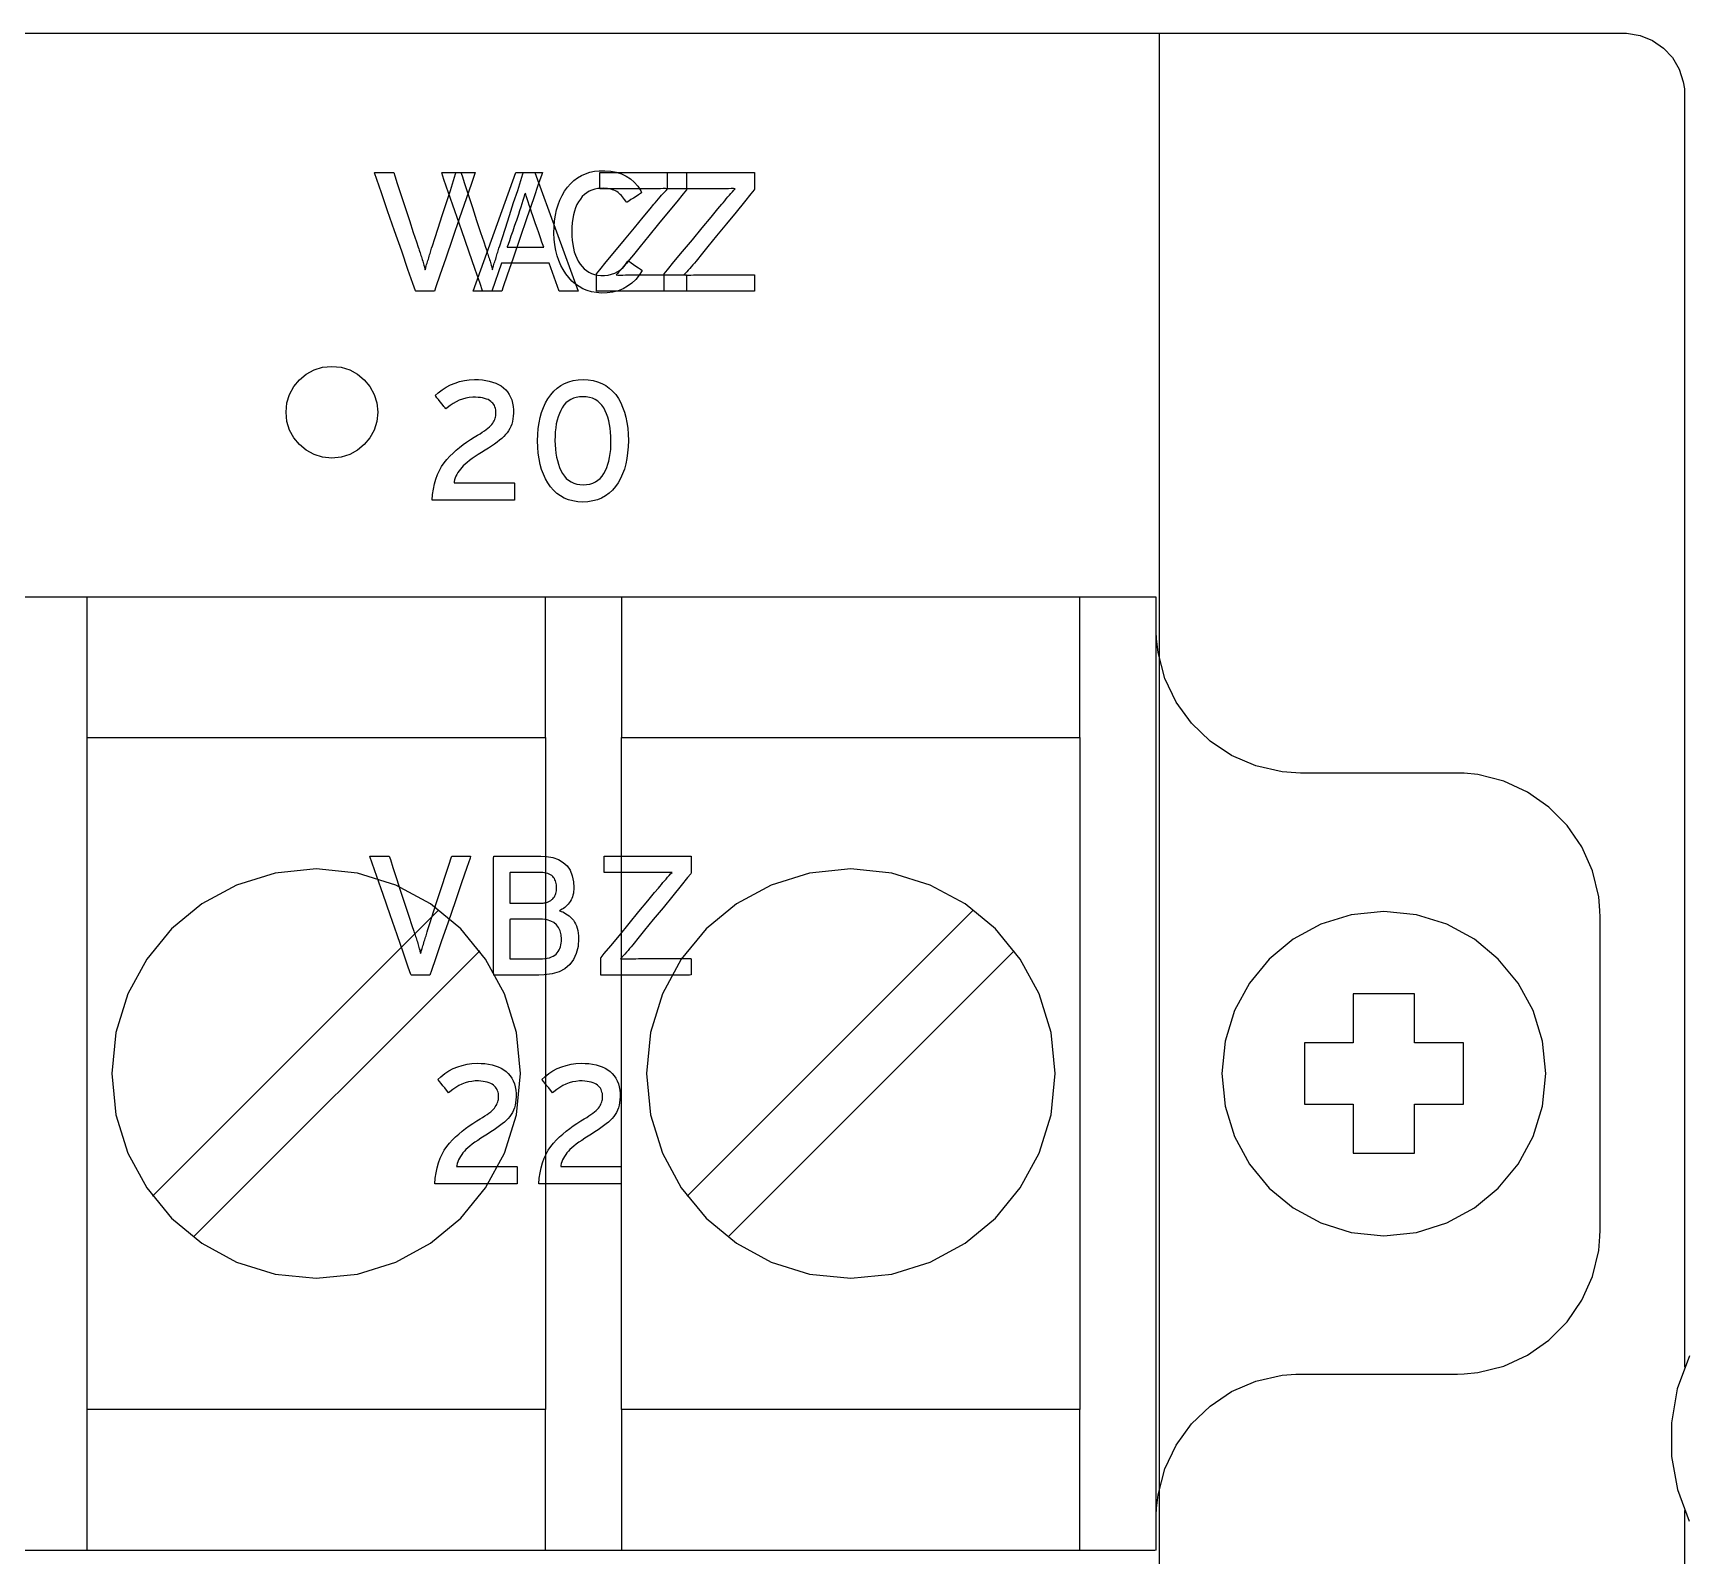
# Model space of a CAD drawing. Extents: x 1 to 47.7, y 0.2 to 35.
# Drawn here: x 37.63 to 38.985, y 9.044 to 10.29 of the extents above; entities that cross this region are included whole.
import ezdxf

# ---------------------------------------------------------------- set-up
doc = ezdxf.new("R2010")
doc.units = 0
doc.header["$MEASUREMENT"] = 0
for name, color, linetype in [('1_1__SCREW_TERMINAL_BLOCK_', 7, 'CONTINUOUS'), ('1_2__CONNECTORIZED_RELAY__', 7, 'CONTINUOUS'), ('7_0_____DWG', 7, 'CONTINUOUS')]:
    doc.layers.add(name, color=color, linetype=linetype)

msp = doc.modelspace()

# ---------------------------------------------------------------- linework, layer by layer
at = {"layer": '1_1__SCREW_TERMINAL_BLOCK_'}
for points in [[(38.1281, 10.0959), (38.1256, 10.0919), (38.1228, 10.0885), (38.1196, 10.0854), (38.1162, 10.0829), (38.1124, 10.0808), (38.1084, 10.0792), (38.104, 10.0781), (38.0993, 10.0775), (38.0946, 10.0773), (38.0906, 10.0777), (38.0867, 10.0784), (38.083, 10.0794), (38.0796, 10.0808), (38.0764, 10.0826), (38.0734, 10.0847), (38.0706, 10.0872), (38.068, 10.09), (38.0655, 10.0931), (38.0634, 10.0965), (38.0615, 10.1), (38.0598, 10.1039), (38.0585, 10.1079), (38.0574, 10.1122), (38.0567, 10.1167), (38.0561, 10.1215), (38.0559, 10.1264), (38.056, 10.1315), (38.0564, 10.1364), (38.0571, 10.141), (38.058, 10.1454), (38.0593, 10.1496), (38.0608, 10.1535), (38.0626, 10.1572), (38.0646, 10.1607), (38.067, 10.1639), (38.0695, 10.1668), (38.0722, 10.1694), (38.0751, 10.1716), (38.0783, 10.1735), (38.0816, 10.175), (38.0852, 10.1762), (38.089, 10.177), (38.093, 10.1775), (38.0975, 10.1775), (38.1024, 10.1771), (38.1069, 10.1762), (38.1111, 10.1749), (38.115, 10.1731), (38.1185, 10.1708), (38.1216, 10.168), (38.1244, 10.1648), (38.1269, 10.1611), (38.1276, 10.1593), (38.1266, 10.1587), (38.1251, 10.1577), (38.1231, 10.1565), (38.121, 10.1551), (38.1189, 10.1538), (38.1171, 10.1526), (38.1158, 10.1518), (38.1153, 10.1514), (38.1146, 10.1525), (38.1137, 10.1538), (38.1129, 10.155), (38.112, 10.1561), (38.1111, 10.1571), (38.1102, 10.158), (38.1092, 10.1589), (38.1083, 10.1597), (38.1073, 10.1604), (38.1062, 10.161), (38.105, 10.1615), (38.1038, 10.1619), (38.1025, 10.1623), (38.1012, 10.1626), (38.0997, 10.1628), (38.0982, 10.163), (38.0967, 10.1631), (38.0946, 10.163), (38.0919, 10.1628), (38.0894, 10.1623), (38.087, 10.1616), (38.0848, 10.1606), (38.0827, 10.1594), (38.0808, 10.158), (38.0791, 10.1563), (38.0775, 10.1543), (38.076, 10.1521), (38.0747, 10.1497), (38.0736, 10.1472), (38.0726, 10.1444), (38.0718, 10.1414), (38.0712, 10.1383), (38.0708, 10.1349), (38.0705, 10.1314), (38.0704, 10.1277), (38.0705, 10.124), (38.0707, 10.1205), (38.0712, 10.1172), (38.0718, 10.1141), (38.0725, 10.1111), (38.0734, 10.1084), (38.0746, 10.1058), (38.0758, 10.1034), (38.0773, 10.1011), (38.0789, 10.0991), (38.0806, 10.0973), (38.0825, 10.0957), (38.0845, 10.0944), (38.0867, 10.0934), (38.0891, 10.0926), (38.0916, 10.0921), (38.0942, 10.0918), (38.0972, 10.0918), (38.1003, 10.0921), (38.1031, 10.0928), (38.1058, 10.0937), (38.1082, 10.095), (38.1105, 10.0966), (38.1125, 10.0985), (38.1144, 10.1007), (38.116, 10.1032), (38.1167, 10.1038), (38.1176, 10.1031), (38.1192, 10.1021), (38.121, 10.1008), (38.123, 10.0994), (38.125, 10.0981), (38.1266, 10.0969), (38.1277, 10.0962)], [(38.0131, 10.0788), (38.0125, 10.0788), (38.011, 10.0788), (38.0088, 10.0788), (38.0063, 10.0788), (38.0036, 10.0788), (38.0011, 10.0788), (37.9992, 10.0788), (37.998, 10.0788), (37.9975, 10.0793), (37.9955, 10.0853), (37.9915, 10.0967), (37.9863, 10.1116), (37.9806, 10.1282), (37.9748, 10.1447), (37.9697, 10.1594), (37.9659, 10.1703), (37.964, 10.1757), (37.9643, 10.176), (37.9656, 10.176), (37.9677, 10.176), (37.9703, 10.176), (37.973, 10.176), (37.9756, 10.176), (37.9778, 10.176), (37.9793, 10.176), (37.9798, 10.176), (37.9807, 10.1733), (37.9828, 10.1669), (37.9858, 10.1579), (37.9892, 10.1475), (37.9926, 10.1368), (37.9958, 10.127), (37.9984, 10.1193), (37.9999, 10.1148), (38.0003, 10.1136), (38.0006, 10.1126), (38.001, 10.1115), (38.0013, 10.1104), (38.0017, 10.1093), (38.0021, 10.1082), (38.0024, 10.1071), (38.0028, 10.1059), (38.0032, 10.1047), (38.0036, 10.1035), (38.0039, 10.1024), (38.0042, 10.1013), (38.0045, 10.1003), (38.0047, 10.0993), (38.005, 10.0984), (38.0052, 10.0976), (38.0054, 10.0969), (38.0055, 10.0964), (38.0057, 10.0971), (38.0059, 10.0979), (38.0062, 10.0988), (38.0064, 10.0997), (38.0067, 10.1006), (38.007, 10.1017), (38.0074, 10.1028), (38.0078, 10.1039), (38.0082, 10.1052), (38.0085, 10.1064), (38.0089, 10.1075), (38.0092, 10.1087), (38.0095, 10.1098), (38.0099, 10.1109), (38.0102, 10.112), (38.0105, 10.1131), (38.0108, 10.1141), (38.0115, 10.1161), (38.0134, 10.1219), (38.0162, 10.1305), (38.0195, 10.1407), (38.0229, 10.1514), (38.0262, 10.1614), (38.0288, 10.1696), (38.0305, 10.1748), (38.0309, 10.176), (38.0318, 10.176), (38.0336, 10.176), (38.0359, 10.176), (38.0386, 10.176), (38.0412, 10.176), (38.0436, 10.176), (38.0454, 10.176), (38.0464, 10.176), (38.046, 10.1745), (38.0433, 10.1669), (38.0391, 10.1544), (38.0337, 10.1388), (38.028, 10.1221), (38.0224, 10.1059), (38.0177, 10.0921), (38.0144, 10.0825)], [(38.146, 10.0788), (38.146, 10.0794), (38.146, 10.0807), (38.146, 10.0827), (38.146, 10.0851), (38.146, 10.0875), (38.146, 10.0897), (38.146, 10.0916), (38.146, 10.0927), (38.1462, 10.0932), (38.1488, 10.0964), (38.1541, 10.1028), (38.1612, 10.1113), (38.1692, 10.121), (38.1772, 10.1307), (38.1845, 10.1395), (38.1901, 10.1463), (38.1932, 10.15), (38.1943, 10.1513), (38.1956, 10.1529), (38.1969, 10.1545), (38.1982, 10.156), (38.1995, 10.1574), (38.2007, 10.1588), (38.202, 10.1602), (38.2032, 10.1615), (38.2043, 10.1627), (38.2028, 10.1628), (38.2008, 10.1628), (38.1987, 10.1627), (38.1965, 10.1627), (38.1942, 10.1627), (38.1919, 10.1626), (38.1895, 10.1626), (38.1871, 10.1626), (38.1849, 10.1626), (38.1832, 10.1626), (38.1794, 10.1626), (38.1742, 10.1626), (38.1682, 10.1626), (38.162, 10.1626), (38.1564, 10.1626), (38.1519, 10.1626), (38.1493, 10.1626), (38.1488, 10.1627), (38.1488, 10.1636), (38.1488, 10.1652), (38.1488, 10.1672), (38.1488, 10.1695), (38.1488, 10.1717), (38.1488, 10.1737), (38.1488, 10.1752), (38.1488, 10.176), (38.1502, 10.176), (38.156, 10.176), (38.1652, 10.176), (38.1765, 10.176), (38.1887, 10.176), (38.2004, 10.176), (38.2104, 10.176), (38.2173, 10.176), (38.2199, 10.176), (38.2199, 10.1755), (38.2199, 10.1741), (38.2199, 10.1722), (38.2199, 10.1698), (38.2199, 10.1674), (38.2199, 10.1652), (38.2199, 10.1633), (38.2199, 10.1622), (38.2197, 10.1617), (38.2171, 10.1585), (38.2119, 10.1521), (38.2049, 10.1436), (38.197, 10.1339), (38.189, 10.1242), (38.1819, 10.1154), (38.1763, 10.1086), (38.1733, 10.1049), (38.1722, 10.1035), (38.1709, 10.1019), (38.1696, 10.1004), (38.1683, 10.0989), (38.167, 10.0974), (38.1658, 10.096), (38.1645, 10.0947), (38.1633, 10.0934), (38.1621, 10.0922), (38.1637, 10.092), (38.1657, 10.0921), (38.1678, 10.0921), (38.17, 10.0922), (38.1722, 10.0922), (38.1746, 10.0922), (38.177, 10.0923), (38.1794, 10.0923), (38.1816, 10.0923), (38.1834, 10.0923), (38.1874, 10.0923), (38.1929, 10.0923), (38.1993, 10.0923), (38.2059, 10.0923), (38.2118, 10.0923), (38.2166, 10.0923), (38.2194, 10.0923), (38.2199, 10.0922), (38.2199, 10.0913), (38.2199, 10.0897), (38.2199, 10.0877), (38.2199, 10.0854), (38.2199, 10.0831), (38.2199, 10.0811), (38.2199, 10.0796), (38.2199, 10.0789), (38.2185, 10.0788), (38.2124, 10.0788), (38.2029, 10.0788), (38.1911, 10.0788), (38.1784, 10.0788), (38.1663, 10.0788), (38.1559, 10.0788), (38.1487, 10.0788)], [(37.9117, 9.9798), (37.9109, 9.9723), (37.9087, 9.9652), (37.9053, 9.9589), (37.9007, 9.9533), (37.8952, 9.9487), (37.8888, 9.9453), (37.8818, 9.9431), (37.8742, 9.9423), (37.8666, 9.9431), (37.8596, 9.9453), (37.8532, 9.9487), (37.8477, 9.9533), (37.8431, 9.9589), (37.8396, 9.9652), (37.8374, 9.9723), (37.8367, 9.9798), (37.8374, 9.9874), (37.8396, 9.9944), (37.8431, 10.0008), (37.8477, 10.0063), (37.8532, 10.0109), (37.8596, 10.0144), (37.8666, 10.0166), (37.8742, 10.0173), (37.8818, 10.0166), (37.8888, 10.0144), (37.8952, 10.0109), (37.9007, 10.0063), (37.9053, 10.0008), (37.9087, 9.9944), (37.9109, 9.9874)], [(38.0285, 9.4386), (38.0251, 9.4723), (38.0154, 9.5037), (38, 9.5321), (37.9796, 9.5569), (37.9548, 9.5774), (37.9264, 9.5928), (37.895, 9.6026), (37.8613, 9.606), (37.8276, 9.6026), (37.7962, 9.5928), (37.7678, 9.5774), (37.743, 9.5569), (37.7226, 9.5321), (37.7072, 9.5037), (37.6974, 9.4723), (37.694, 9.4386), (37.6974, 9.4049), (37.7072, 9.3734), (37.7226, 9.345), (37.743, 9.3202), (37.7678, 9.2998), (37.7962, 9.2843), (37.8276, 9.2745), (37.8613, 9.2711), (37.895, 9.2745), (37.9264, 9.2843), (37.9548, 9.2998), (37.9796, 9.3202), (38, 9.345), (38.0154, 9.3734), (38.0251, 9.4049)], [(38.4661, 9.4386), (38.4627, 9.4723), (38.4529, 9.5037), (38.4375, 9.5321), (38.4171, 9.5569), (38.3923, 9.5774), (38.3639, 9.5928), (38.3325, 9.6026), (38.2988, 9.606), (38.2651, 9.6026), (38.2336, 9.5928), (38.2052, 9.5774), (38.1805, 9.5569), (38.1601, 9.5321), (38.1447, 9.5037), (38.1349, 9.4723), (38.1315, 9.4386), (38.1349, 9.4049), (38.1447, 9.3734), (38.1601, 9.345), (38.1805, 9.3202), (38.2052, 9.2998), (38.2336, 9.2843), (38.2651, 9.2745), (38.2988, 9.2711), (38.3325, 9.2745), (38.3639, 9.2843), (38.3923, 9.2998), (38.4171, 9.3202), (38.4375, 9.345), (38.4529, 9.3734), (38.4627, 9.4049)], [(38.8676, 9.4386), (38.8649, 9.4652), (38.8572, 9.4901), (38.8449, 9.5126), (38.8287, 9.5323), (38.8091, 9.5485), (38.7866, 9.5608), (38.7617, 9.5685), (38.7349, 9.5712), (38.7083, 9.5685), (38.6834, 9.5608), (38.6609, 9.5485), (38.6413, 9.5323), (38.6251, 9.5126), (38.6129, 9.4901), (38.6052, 9.4652), (38.6025, 9.4386), (38.6052, 9.4119), (38.6129, 9.387), (38.6251, 9.3645), (38.6413, 9.3449), (38.6609, 9.3286), (38.6834, 9.3164), (38.7083, 9.3086), (38.7349, 9.3059), (38.7617, 9.3086), (38.7866, 9.3164), (38.8091, 9.3286), (38.8287, 9.3449), (38.8449, 9.3645), (38.8572, 9.387), (38.8649, 9.4119)]]:
    msp.add_lwpolyline(points, close=True, dxfattribs=at)
for points in [[(37.5174, 9.0486), (37.7424, 9.0486), (37.8496, 9.0486), (37.9523, 9.0486), (38.0495, 9.0486), (38.1406, 9.0486), (38.2246, 9.0486), (38.3007, 9.0486), (38.3682, 9.0486), (38.4263, 9.0486), (38.4741, 9.0486), (38.5108, 9.0486), (38.5356, 9.0486), (38.5476, 9.0486), (38.5487, 9.0488), (38.5487, 9.0536), (38.5487, 9.0704), (38.5487, 9.0744), (38.5488, 9.0771), (38.549, 9.0828), (38.5503, 9.0939), (38.5559, 9.1151), (38.5651, 9.1345), (38.5775, 9.1518), (38.5928, 9.1665), (38.6105, 9.1784), (38.6303, 9.1868), (38.6517, 9.1916), (38.6629, 9.1925), (38.6668, 9.1926), (38.6673, 9.1926), (38.6751, 9.1926), (38.6901, 9.1926), (38.7098, 9.1926), (38.7538, 9.1926), (38.773, 9.1926), (38.7872, 9.1926), (38.7938, 9.1926), (38.7952, 9.1926), (38.8009, 9.1928), (38.812, 9.1939), (38.8332, 9.1992), (38.8527, 9.2082), (38.8702, 9.2204), (38.8851, 9.2354), (38.8971, 9.253), (38.9058, 9.2726), (38.9109, 9.2939), (38.9119, 9.3051), (38.912, 9.3104), (38.912, 9.3111), (38.912, 9.3162), (38.912, 9.3257), (38.912, 9.3551), (38.912, 9.3943), (38.912, 9.4386), (38.912, 9.4828), (38.912, 9.5221), (38.912, 9.5514), (38.912, 9.5609), (38.912, 9.566), (38.912, 9.5667), (38.9119, 9.572), (38.9109, 9.5832), (38.9058, 9.6045), (38.8971, 9.6241), (38.8851, 9.6417), (38.8702, 9.6567), (38.8527, 9.6689), (38.8332, 9.6779), (38.812, 9.6832), (38.8009, 9.6844), (38.7952, 9.6845), (38.7938, 9.6845), (38.7872, 9.6845), (38.773, 9.6845), (38.7538, 9.6845), (38.7098, 9.6845), (38.6901, 9.6845), (38.6751, 9.6845), (38.6673, 9.6845), (38.6668, 9.6845), (38.6629, 9.6846), (38.6517, 9.6855), (38.6303, 9.6903), (38.6105, 9.6988), (38.5928, 9.7106), (38.5775, 9.7253), (38.5651, 9.7426), (38.5559, 9.762), (38.5503, 9.7832), (38.549, 9.7943), (38.5488, 9.8), (38.5487, 9.8027), (38.5487, 9.8067), (38.5487, 9.8236), (38.5487, 9.8284), (38.5476, 9.8285), (38.5356, 9.8285), (38.5108, 9.8285), (38.4741, 9.8285), (38.4263, 9.8285), (38.3682, 9.8285), (38.3007, 9.8285), (38.2246, 9.8285), (38.1406, 9.8285), (38.0495, 9.8285), (37.9523, 9.8285), (37.8496, 9.8285), (37.7424, 9.8285), (37.5174, 9.8285)], [(37.6739, 9.7135), (37.6739, 9.8285)], [(38.0489, 9.7135), (38.0489, 9.8285)], [(38.1112, 9.8285), (38.1112, 9.7135)], [(38.4862, 9.7135), (38.4862, 9.8285)], [(38.5487, 9.0486), (38.5487, 9.8285)], [(38.0489, 9.1636), (37.6739, 9.1636), (37.6739, 9.7135), (38.0489, 9.7135), (38.0489, 9.1636)], [(38.4862, 9.1636), (38.1112, 9.1636), (38.1112, 9.7135), (38.4862, 9.7135), (38.4862, 9.1636)], [(37.9617, 9.5726), (37.7274, 9.3383)], [(38.3992, 9.5726), (38.165, 9.3383)], [(37.7609, 9.3049), (37.9951, 9.5391)], [(38.1984, 9.3049), (38.4326, 9.5391)], [(38.7601, 9.4637), (38.7601, 9.5037), (38.71, 9.5037), (38.71, 9.4637), (38.67, 9.4637), (38.67, 9.4134), (38.71, 9.4134), (38.71, 9.3735), (38.7601, 9.3735), (38.7601, 9.4134), (38.8001, 9.4134), (38.8001, 9.4637), (38.7601, 9.4637)], [(37.6739, 9.0486), (37.6739, 9.1636)], [(38.0489, 9.0486), (38.0489, 9.1636)], [(38.1112, 9.1636), (38.1112, 9.0486)], [(38.4862, 9.0486), (38.4862, 9.1636)]]:
    msp.add_lwpolyline(points, dxfattribs=at)
at = {"layer": '1_2__CONNECTORIZED_RELAY__'}
for points in [[(37.958, 10.0788), (37.9575, 10.0788), (37.956, 10.0788), (37.9538, 10.0788), (37.9512, 10.0788), (37.9485, 10.0788), (37.9461, 10.0788), (37.9441, 10.0788), (37.9429, 10.0788), (37.9425, 10.0793), (37.9404, 10.0853), (37.9364, 10.0967), (37.9313, 10.1116), (37.9255, 10.1282), (37.9198, 10.1447), (37.9147, 10.1594), (37.9109, 10.1703), (37.909, 10.1757), (37.9092, 10.176), (37.9105, 10.176), (37.9126, 10.176), (37.9152, 10.176), (37.9179, 10.176), (37.9206, 10.176), (37.9228, 10.176), (37.9243, 10.176), (37.9248, 10.176), (37.9256, 10.1733), (37.9277, 10.1669), (37.9307, 10.1579), (37.9341, 10.1475), (37.9376, 10.1368), (37.9408, 10.127), (37.9433, 10.1193), (37.9448, 10.1148), (37.9452, 10.1136), (37.9455, 10.1125), (37.9459, 10.1115), (37.9463, 10.1104), (37.9466, 10.1093), (37.947, 10.1082), (37.9474, 10.107), (37.9478, 10.1059), (37.9481, 10.1047), (37.9485, 10.1035), (37.9488, 10.1024), (37.9491, 10.1013), (37.9494, 10.1003), (37.9496, 10.0993), (37.9499, 10.0984), (37.9501, 10.0976), (37.9503, 10.0968), (37.9505, 10.0964), (37.9507, 10.0971), (37.9509, 10.0979), (37.9511, 10.0987), (37.9514, 10.0996), (37.9517, 10.1006), (37.952, 10.1017), (37.9523, 10.1028), (37.9527, 10.1039), (37.9531, 10.1051), (37.9534, 10.1063), (37.9538, 10.1075), (37.9541, 10.1087), (37.9545, 10.1098), (37.9548, 10.1109), (37.9551, 10.112), (37.9555, 10.1131), (37.9558, 10.1141), (37.9564, 10.1161), (37.9583, 10.1219), (37.9611, 10.1305), (37.9644, 10.1407), (37.9679, 10.1514), (37.9711, 10.1614), (37.9737, 10.1696), (37.9754, 10.1748), (37.9759, 10.176), (37.9767, 10.176), (37.9785, 10.176), (37.9808, 10.176), (37.9835, 10.176), (37.9862, 10.176), (37.9885, 10.176), (37.9904, 10.176), (37.9913, 10.176), (37.9909, 10.1745), (37.9883, 10.1669), (37.984, 10.1544), (37.9786, 10.1388), (37.9729, 10.1221), (37.9673, 10.1059), (37.9626, 10.0921), (37.9593, 10.0824)], [(38.0906, 10.0788), (38.0906, 10.0793), (38.0906, 10.0807), (38.0906, 10.0827), (38.0906, 10.085), (38.0906, 10.0875), (38.0906, 10.0897), (38.0906, 10.0916), (38.0906, 10.0927), (38.0907, 10.0932), (38.0934, 10.0964), (38.0986, 10.1028), (38.1057, 10.1113), (38.1137, 10.121), (38.1218, 10.1307), (38.129, 10.1395), (38.1346, 10.1463), (38.1377, 10.15), (38.1388, 10.1513), (38.1402, 10.1529), (38.1415, 10.1545), (38.1428, 10.156), (38.144, 10.1574), (38.1453, 10.1588), (38.1465, 10.1601), (38.1477, 10.1614), (38.1489, 10.1627), (38.1473, 10.1628), (38.1453, 10.1628), (38.1432, 10.1627), (38.141, 10.1627), (38.1387, 10.1626), (38.1364, 10.1626), (38.134, 10.1626), (38.1316, 10.1626), (38.1294, 10.1626), (38.1277, 10.1626), (38.1239, 10.1626), (38.1187, 10.1626), (38.1127, 10.1626), (38.1066, 10.1626), (38.1009, 10.1626), (38.0964, 10.1626), (38.0938, 10.1626), (38.0933, 10.1627), (38.0933, 10.1636), (38.0933, 10.1651), (38.0933, 10.1672), (38.0933, 10.1695), (38.0933, 10.1717), (38.0933, 10.1737), (38.0933, 10.1752), (38.0933, 10.176), (38.0947, 10.176), (38.1005, 10.176), (38.1097, 10.176), (38.1211, 10.176), (38.1332, 10.176), (38.1449, 10.176), (38.1549, 10.176), (38.1618, 10.176), (38.1644, 10.176), (38.1644, 10.1755), (38.1644, 10.1741), (38.1644, 10.1721), (38.1644, 10.1698), (38.1644, 10.1674), (38.1644, 10.1651), (38.1644, 10.1633), (38.1644, 10.1622), (38.1643, 10.1617), (38.1617, 10.1585), (38.1564, 10.1521), (38.1494, 10.1436), (38.1415, 10.1339), (38.1336, 10.1241), (38.1264, 10.1154), (38.1209, 10.1086), (38.1178, 10.1049), (38.1167, 10.1035), (38.1154, 10.1019), (38.1141, 10.1004), (38.1128, 10.0989), (38.1116, 10.0974), (38.1103, 10.096), (38.1091, 10.0947), (38.1079, 10.0934), (38.1067, 10.0922), (38.1082, 10.092), (38.1102, 10.0921), (38.1123, 10.0921), (38.1145, 10.0922), (38.1168, 10.0922), (38.1191, 10.0922), (38.1215, 10.0922), (38.1239, 10.0922), (38.1261, 10.0923), (38.1279, 10.0923), (38.1319, 10.0923), (38.1375, 10.0923), (38.1438, 10.0923), (38.1504, 10.0923), (38.1564, 10.0923), (38.1611, 10.0923), (38.1639, 10.0923), (38.1644, 10.0922), (38.1644, 10.0913), (38.1644, 10.0897), (38.1644, 10.0877), (38.1644, 10.0854), (38.1644, 10.0831), (38.1644, 10.0811), (38.1644, 10.0796), (38.1644, 10.0789), (38.163, 10.0788), (38.157, 10.0788), (38.1474, 10.0788), (38.1356, 10.0788), (38.123, 10.0788), (38.1108, 10.0788), (38.1004, 10.0788), (38.0933, 10.0788)], [(38.0397, 10.1373), (38.0386, 10.1405), (38.0376, 10.1435), (38.0366, 10.1465), (38.0357, 10.1493), (38.0348, 10.152), (38.034, 10.1545), (38.0332, 10.1569), (38.0325, 10.1592), (38.0319, 10.1579), (38.0312, 10.1555), (38.0304, 10.153), (38.0296, 10.1504), (38.0287, 10.1476), (38.0278, 10.1447), (38.0268, 10.1417), (38.0257, 10.1385), (38.0251, 10.1368), (38.0245, 10.1349), (38.0234, 10.1319), (38.0221, 10.1281), (38.0207, 10.124), (38.0194, 10.1202), (38.0183, 10.1171), (38.0176, 10.1152), (38.0177, 10.1149), (38.0198, 10.1149), (38.0237, 10.1149), (38.0287, 10.1149), (38.0342, 10.1149), (38.0394, 10.1149), (38.0438, 10.1149), (38.0467, 10.1149), (38.0475, 10.1149), (38.047, 10.1162), (38.0461, 10.1189), (38.0449, 10.1225), (38.0435, 10.1265), (38.0421, 10.1305), (38.0409, 10.1339), (38.04, 10.1364)], [(37.9562, 9.9079), (37.9566, 9.9125), (37.9572, 9.9169), (37.9581, 9.9211), (37.9592, 9.9251), (37.9606, 9.9288), (37.9621, 9.9322), (37.9639, 9.9355), (37.966, 9.9385), (37.9683, 9.9412), (37.9707, 9.9438), (37.9733, 9.9463), (37.9759, 9.9487), (37.9786, 9.951), (37.9815, 9.9533), (37.9844, 9.9554), (37.9875, 9.9574), (37.9906, 9.9594), (37.9933, 9.961), (37.9954, 9.9622), (37.9972, 9.9634), (37.999, 9.9646), (38.0005, 9.9658), (38.0019, 9.9669), (38.0031, 9.9679), (38.0042, 9.9689), (38.0051, 9.9699), (38.0058, 9.9709), (38.0064, 9.9719), (38.0069, 9.9728), (38.0074, 9.9739), (38.0077, 9.9749), (38.008, 9.9759), (38.0082, 9.977), (38.0084, 9.9781), (38.0084, 9.9792), (38.0084, 9.9805), (38.0082, 9.9818), (38.008, 9.983), (38.0076, 9.9841), (38.0071, 9.9852), (38.0066, 9.9861), (38.0059, 9.9871), (38.0051, 9.9879), (38.0042, 9.9887), (38.0032, 9.9894), (38.002, 9.9901), (38.0006, 9.9906), (37.9991, 9.9911), (37.9975, 9.9915), (37.9957, 9.9918), (37.9938, 9.992), (37.9918, 9.9921), (37.9894, 9.9921), (37.9865, 9.9918), (37.9838, 9.9913), (37.9811, 9.9906), (37.9784, 9.9896), (37.9759, 9.9884), (37.9734, 9.9869), (37.971, 9.9852), (37.9686, 9.9833), (37.9675, 9.9825), (37.9669, 9.9833), (37.9658, 9.9846), (37.9644, 9.9863), (37.9629, 9.9882), (37.9614, 9.9901), (37.9601, 9.9917), (37.9591, 9.9929), (37.9586, 9.9934), (37.9611, 9.9956), (37.9644, 9.9981), (37.9678, 10.0003), (37.9713, 10.0022), (37.975, 10.0037), (37.9787, 10.0049), (37.9826, 10.0058), (37.9866, 10.0064), (37.9908, 10.0066), (37.9941, 10.0065), (37.9973, 10.0063), (38.0002, 10.0058), (38.003, 10.0053), (38.0057, 10.0045), (38.0082, 10.0036), (38.0105, 10.0025), (38.0126, 10.0013), (38.0146, 9.9999), (38.0164, 9.9982), (38.0179, 9.9964), (38.0193, 9.9944), (38.0204, 9.9922), (38.0213, 9.9899), (38.022, 9.9873), (38.0225, 9.9846), (38.0227, 9.9817), (38.0228, 9.979), (38.0226, 9.9766), (38.0223, 9.9743), (38.0219, 9.9722), (38.0214, 9.9701), (38.0206, 9.9682), (38.0198, 9.9664), (38.0188, 9.9647), (38.0177, 9.963), (38.0163, 9.9615), (38.0148, 9.96), (38.0131, 9.9584), (38.0113, 9.9569), (38.0093, 9.9553), (38.0071, 9.9536), (38.0047, 9.952), (38.0022, 9.9503), (37.9995, 9.9487), (37.9966, 9.9469), (37.9938, 9.9452), (37.9913, 9.9435), (37.989, 9.9419), (37.9869, 9.9403), (37.9849, 9.9388), (37.9832, 9.9373), (37.9817, 9.9359), (37.9804, 9.9346), (37.9793, 9.9332), (37.9782, 9.9318), (37.9773, 9.9304), (37.9764, 9.9289), (37.9757, 9.9275), (37.975, 9.926), (37.9745, 9.9245), (37.9741, 9.923), (37.9741, 9.9219), (37.977, 9.9219), (37.9826, 9.9219), (37.99, 9.9219), (37.9983, 9.9219), (38.0067, 9.9219), (38.0143, 9.9219), (38.0201, 9.9219), (38.0234, 9.9219), (38.0237, 9.9218), (38.0237, 9.9208), (38.0237, 9.9191), (38.0237, 9.9169), (38.0237, 9.9145), (38.0237, 9.9122), (38.0237, 9.9101), (38.0237, 9.9086), (38.0237, 9.9079), (38.0222, 9.9079), (38.0165, 9.9079), (38.0077, 9.9079), (37.997, 9.9079), (37.9855, 9.9079), (37.9745, 9.9079), (37.9651, 9.9079), (37.9586, 9.9079)], [(38.1168, 9.9566), (38.1166, 9.9515), (38.1162, 9.9466), (38.1156, 9.9419), (38.1147, 9.9375), (38.1135, 9.9333), (38.1121, 9.9293), (38.1104, 9.9256), (38.1084, 9.9221), (38.1062, 9.9189), (38.1038, 9.916), (38.101, 9.9135), (38.0981, 9.9114), (38.0948, 9.9096), (38.0914, 9.9082), (38.0877, 9.9072), (38.0837, 9.9066), (38.0795, 9.9063), (38.0754, 9.9066), (38.0714, 9.9072), (38.0678, 9.9082), (38.0643, 9.9096), (38.0612, 9.9113), (38.0582, 9.9134), (38.0555, 9.9159), (38.0531, 9.9188), (38.0508, 9.9219), (38.0489, 9.9254), (38.0472, 9.929), (38.0458, 9.933), (38.0446, 9.9371), (38.0437, 9.9416), (38.043, 9.9462), (38.0427, 9.9512), (38.0425, 9.9563), (38.0427, 9.9615), (38.043, 9.9664), (38.0437, 9.9711), (38.0446, 9.9755), (38.0458, 9.9797), (38.0473, 9.9837), (38.049, 9.9874), (38.051, 9.9909), (38.0532, 9.9941), (38.0557, 9.997), (38.0584, 9.9995), (38.0614, 10.0017), (38.0646, 10.0034), (38.068, 10.0048), (38.0717, 10.0058), (38.0756, 10.0064), (38.0798, 10.0066), (38.084, 10.0063), (38.0879, 10.0057), (38.0916, 10.0047), (38.0951, 10.0034), (38.0983, 10.0016), (38.1012, 9.9996), (38.1039, 9.9971), (38.1064, 9.9942), (38.1086, 9.9911), (38.1105, 9.9876), (38.1121, 9.9839), (38.1136, 9.98), (38.1147, 9.9758), (38.1156, 9.9714), (38.1163, 9.9667), (38.1166, 9.9618)], [(38.1025, 9.9563), (38.1025, 9.96), (38.1022, 9.9634), (38.1019, 9.9667), (38.1014, 9.9699), (38.1007, 9.9729), (38.0999, 9.9758), (38.099, 9.9785), (38.0979, 9.981), (38.0966, 9.9834), (38.0952, 9.9855), (38.0935, 9.9873), (38.0917, 9.9889), (38.0896, 9.9902), (38.0874, 9.9912), (38.0849, 9.9919), (38.0823, 9.9923), (38.0795, 9.9925), (38.0767, 9.9923), (38.0742, 9.9919), (38.0718, 9.9912), (38.0696, 9.9902), (38.0676, 9.9889), (38.0657, 9.9874), (38.0641, 9.9856), (38.0627, 9.9835), (38.0614, 9.9812), (38.0603, 9.9787), (38.0593, 9.976), (38.0585, 9.9732), (38.0578, 9.9702), (38.0573, 9.9671), (38.057, 9.9637), (38.0568, 9.9603), (38.0567, 9.9566), (38.0568, 9.953), (38.0571, 9.9496), (38.0574, 9.9463), (38.058, 9.9431), (38.0587, 9.9402), (38.0595, 9.9374), (38.0605, 9.9347), (38.0616, 9.9322), (38.0629, 9.9298), (38.0644, 9.9276), (38.066, 9.9257), (38.0679, 9.9241), (38.0699, 9.9228), (38.0721, 9.9218), (38.0745, 9.921), (38.077, 9.9206), (38.0798, 9.9204), (38.0826, 9.9206), (38.0852, 9.921), (38.0876, 9.9218), (38.0898, 9.9228), (38.0919, 9.9241), (38.0937, 9.9257), (38.0953, 9.9275), (38.0968, 9.9297), (38.098, 9.932), (38.0991, 9.9345), (38.1, 9.9372), (38.1008, 9.9399), (38.1014, 9.9429), (38.1019, 9.946), (38.1023, 9.9493), (38.1025, 9.9527)], [(37.9544, 9.5192), (37.9538, 9.5192), (37.9523, 9.5192), (37.9501, 9.5192), (37.9475, 9.5192), (37.9449, 9.5192), (37.9424, 9.5192), (37.9404, 9.5192), (37.9392, 9.5192), (37.9388, 9.5197), (37.9367, 9.5257), (37.9328, 9.5371), (37.9276, 9.552), (37.9218, 9.5686), (37.9161, 9.5851), (37.911, 9.5998), (37.9072, 9.6107), (37.9053, 9.6161), (37.9055, 9.6164), (37.9069, 9.6164), (37.909, 9.6164), (37.9115, 9.6164), (37.9143, 9.6164), (37.9169, 9.6164), (37.9191, 9.6164), (37.9206, 9.6164), (37.9211, 9.6164), (37.922, 9.6137), (37.9241, 9.6073), (37.927, 9.5983), (37.9304, 9.5879), (37.9339, 9.5772), (37.9371, 9.5674), (37.9396, 9.5597), (37.9411, 9.5552), (37.9415, 9.554), (37.9419, 9.553), (37.9422, 9.5519), (37.9426, 9.5508), (37.943, 9.5497), (37.9433, 9.5486), (37.9437, 9.5475), (37.9441, 9.5463), (37.9445, 9.5451), (37.9448, 9.5439), (37.9451, 9.5428), (37.9454, 9.5417), (37.9457, 9.5407), (37.946, 9.5397), (37.9462, 9.5388), (37.9464, 9.538), (37.9466, 9.5373), (37.9468, 9.5368), (37.947, 9.5375), (37.9472, 9.5383), (37.9474, 9.5392), (37.9477, 9.5401), (37.948, 9.541), (37.9483, 9.5421), (37.9487, 9.5432), (37.949, 9.5443), (37.9494, 9.5456), (37.9498, 9.5468), (37.9501, 9.5479), (37.9505, 9.5491), (37.9508, 9.5502), (37.9512, 9.5513), (37.9515, 9.5524), (37.9518, 9.5535), (37.9521, 9.5545), (37.9528, 9.5565), (37.9546, 9.5623), (37.9574, 9.5709), (37.9607, 9.5811), (37.9642, 9.5918), (37.9674, 9.6018), (37.9701, 9.61), (37.9718, 9.6152), (37.9722, 9.6164), (37.9731, 9.6164), (37.9748, 9.6164), (37.9772, 9.6164), (37.9798, 9.6164), (37.9825, 9.6164), (37.9849, 9.6164), (37.9867, 9.6164), (37.9877, 9.6164), (37.9872, 9.6149), (37.9846, 9.6073), (37.9803, 9.5948), (37.975, 9.5792), (37.9692, 9.5625), (37.9637, 9.5463), (37.9589, 9.5325), (37.9556, 9.5229)], [(38.0761, 9.5491), (38.0756, 9.5425), (38.0742, 9.5367), (38.072, 9.5318), (38.0689, 9.5277), (38.0649, 9.5244), (38.0601, 9.5219), (38.0545, 9.5202), (38.0479, 9.5194), (38.0436, 9.5192), (38.0411, 9.5192), (38.0365, 9.5192), (38.0306, 9.5192), (38.0241, 9.5192), (38.0178, 9.5192), (38.0122, 9.5192), (38.0083, 9.5192), (38.0066, 9.5192), (38.0065, 9.5222), (38.0065, 9.5314), (38.0065, 9.545), (38.0065, 9.5612), (38.0065, 9.5782), (38.0065, 9.594), (38.0065, 9.6068), (38.0065, 9.6147), (38.0067, 9.6164), (38.0091, 9.6164), (38.0136, 9.6164), (38.0196, 9.6164), (38.0263, 9.6164), (38.0329, 9.6164), (38.0388, 9.6164), (38.0431, 9.6164), (38.0452, 9.6164), (38.0498, 9.6162), (38.0551, 9.6153), (38.0596, 9.6137), (38.0635, 9.6114), (38.0667, 9.6085), (38.0691, 9.6049), (38.0709, 9.6005), (38.0719, 9.5955), (38.0722, 9.5908), (38.0722, 9.5892), (38.072, 9.5876), (38.0718, 9.5861), (38.0714, 9.5846), (38.071, 9.5832), (38.0705, 9.5819), (38.0699, 9.5807), (38.0692, 9.5795), (38.0684, 9.5784), (38.0675, 9.5773), (38.0667, 9.5764), (38.0657, 9.5754), (38.0647, 9.5746), (38.0636, 9.5737), (38.0625, 9.573), (38.0613, 9.5723), (38.0604, 9.5717), (38.0618, 9.5713), (38.0631, 9.5708), (38.0645, 9.5702), (38.0657, 9.5694), (38.067, 9.5686), (38.0682, 9.5676), (38.0694, 9.5666), (38.0706, 9.5654), (38.0718, 9.5641), (38.0728, 9.5626), (38.0736, 9.5611), (38.0744, 9.5594), (38.075, 9.5576), (38.0755, 9.5556), (38.0758, 9.5536), (38.076, 9.5514)], [(38.0942, 9.5192), (38.0942, 9.5198), (38.0942, 9.5211), (38.0942, 9.5231), (38.0942, 9.5255), (38.0942, 9.5279), (38.0942, 9.5302), (38.0942, 9.532), (38.0942, 9.5332), (38.0944, 9.5336), (38.097, 9.5368), (38.1023, 9.5432), (38.1094, 9.5517), (38.1174, 9.5614), (38.1254, 9.5711), (38.1327, 9.5799), (38.1383, 9.5867), (38.1414, 9.5904), (38.1425, 9.5917), (38.1438, 9.5933), (38.1451, 9.5949), (38.1464, 9.5964), (38.1477, 9.5978), (38.1489, 9.5992), (38.1502, 9.6006), (38.1513, 9.6019), (38.1525, 9.6031), (38.151, 9.6032), (38.1489, 9.6032), (38.1468, 9.6031), (38.1447, 9.6031), (38.1424, 9.6031), (38.1401, 9.603), (38.1377, 9.603), (38.1352, 9.603), (38.1331, 9.603), (38.1314, 9.603), (38.1276, 9.603), (38.1224, 9.603), (38.1164, 9.603), (38.1102, 9.603), (38.1046, 9.603), (38.1001, 9.603), (38.0975, 9.603), (38.097, 9.6031), (38.097, 9.604), (38.097, 9.6056), (38.097, 9.6076), (38.097, 9.6099), (38.097, 9.6121), (38.097, 9.6141), (38.097, 9.6156), (38.097, 9.6164), (38.0984, 9.6164), (38.1042, 9.6164), (38.1134, 9.6164), (38.1247, 9.6164), (38.1369, 9.6164), (38.1486, 9.6164), (38.1586, 9.6164), (38.1655, 9.6164), (38.1681, 9.6164), (38.1681, 9.6159), (38.1681, 9.6145), (38.1681, 9.6126), (38.1681, 9.6102), (38.1681, 9.6078), (38.1681, 9.6056), (38.1681, 9.6037), (38.1681, 9.6026), (38.1679, 9.6021), (38.1653, 9.5989), (38.1601, 9.5925), (38.1531, 9.584), (38.1452, 9.5743), (38.1372, 9.5646), (38.1301, 9.5558), (38.1245, 9.549), (38.1215, 9.5453), (38.1204, 9.5439), (38.1191, 9.5423), (38.1178, 9.5408), (38.1165, 9.5393), (38.1152, 9.5378), (38.114, 9.5364), (38.1127, 9.5351), (38.1115, 9.5338), (38.1103, 9.5326), (38.1119, 9.5324), (38.1139, 9.5325), (38.116, 9.5325), (38.1182, 9.5326), (38.1204, 9.5326), (38.1228, 9.5326), (38.1251, 9.5327), (38.1276, 9.5327), (38.1298, 9.5327), (38.1316, 9.5327), (38.1356, 9.5327), (38.1411, 9.5327), (38.1475, 9.5327), (38.154, 9.5327), (38.16, 9.5327), (38.1648, 9.5327), (38.1676, 9.5327), (38.1681, 9.5326), (38.1681, 9.5317), (38.1681, 9.5301), (38.1681, 9.5281), (38.1681, 9.5258), (38.1681, 9.5235), (38.1681, 9.5215), (38.1681, 9.52), (38.1681, 9.5193), (38.1667, 9.5192), (38.1606, 9.5192), (38.151, 9.5192), (38.1393, 9.5192), (38.1266, 9.5192), (38.1145, 9.5192), (38.1041, 9.5192), (38.0969, 9.5192)], [(38.0581, 9.5904), (38.0581, 9.5917), (38.058, 9.5929), (38.0578, 9.594), (38.0575, 9.5952), (38.0572, 9.5962), (38.0567, 9.5972), (38.0562, 9.5982), (38.0556, 9.5991), (38.0549, 9.5999), (38.0541, 9.6007), (38.0531, 9.6013), (38.052, 9.6018), (38.0509, 9.6023), (38.0496, 9.6026), (38.0482, 9.6029), (38.0467, 9.6031), (38.0451, 9.6031), (38.0441, 9.6031), (38.0415, 9.6031), (38.0379, 9.6031), (38.0336, 9.6031), (38.0291, 9.6031), (38.0251, 9.6031), (38.0219, 9.6031), (38.0201, 9.6031), (38.0198, 9.6029), (38.0198, 9.6011), (38.0198, 9.5979), (38.0198, 9.5939), (38.0198, 9.5894), (38.0198, 9.5852), (38.0198, 9.5815), (38.0198, 9.5789), (38.0198, 9.578), (38.0208, 9.578), (38.0234, 9.578), (38.027, 9.578), (38.0313, 9.578), (38.0358, 9.578), (38.0398, 9.578), (38.043, 9.578), (38.0448, 9.578), (38.0455, 9.578), (38.0463, 9.578), (38.0471, 9.5781), (38.0479, 9.5782), (38.0486, 9.5783), (38.0493, 9.5785), (38.0499, 9.5786), (38.0505, 9.5789), (38.0511, 9.5791), (38.0517, 9.5794), (38.0522, 9.5797), (38.0527, 9.58), (38.0532, 9.5803), (38.0537, 9.5806), (38.0542, 9.581), (38.0546, 9.5813), (38.055, 9.5817), (38.0555, 9.5823), (38.0562, 9.5832), (38.0567, 9.5841), (38.0571, 9.585), (38.0575, 9.586), (38.0578, 9.587), (38.058, 9.5881), (38.0581, 9.5892)], [(38.062, 9.5486), (38.0617, 9.5522), (38.061, 9.5554), (38.0597, 9.5581), (38.0581, 9.5603), (38.0559, 9.5621), (38.0533, 9.5634), (38.0502, 9.5643), (38.0466, 9.5648), (38.0449, 9.5648), (38.0427, 9.5648), (38.0392, 9.5648), (38.0349, 9.5648), (38.0303, 9.5648), (38.026, 9.5648), (38.0225, 9.5648), (38.0203, 9.5648), (38.0198, 9.5647), (38.0198, 9.5626), (38.0198, 9.5586), (38.0198, 9.5535), (38.0198, 9.5477), (38.0198, 9.5421), (38.0198, 9.5372), (38.0198, 9.5338), (38.0198, 9.5325), (38.0208, 9.5325), (38.0235, 9.5325), (38.0273, 9.5325), (38.0316, 9.5325), (38.0361, 9.5325), (38.0402, 9.5325), (38.0432, 9.5325), (38.0448, 9.5325), (38.0464, 9.5326), (38.0485, 9.5327), (38.0504, 9.533), (38.0522, 9.5334), (38.0538, 9.534), (38.0552, 9.5346), (38.0565, 9.5354), (38.0576, 9.5364), (38.0586, 9.5374), (38.0594, 9.5386), (38.0601, 9.5397), (38.0607, 9.541), (38.0612, 9.5424), (38.0615, 9.5438), (38.0618, 9.5454), (38.062, 9.547)], [(37.9584, 9.3483), (37.9588, 9.3529), (37.9594, 9.3573), (37.9603, 9.3615), (37.9614, 9.3655), (37.9627, 9.3692), (37.9643, 9.3727), (37.9661, 9.3759), (37.9682, 9.3789), (37.9705, 9.3816), (37.9729, 9.3842), (37.9754, 9.3867), (37.9781, 9.3891), (37.9808, 9.3915), (37.9836, 9.3937), (37.9866, 9.3958), (37.9896, 9.3978), (37.9928, 9.3998), (37.9955, 9.4014), (37.9975, 9.4026), (37.9994, 9.4039), (38.0011, 9.405), (38.0027, 9.4062), (38.0041, 9.4073), (38.0053, 9.4083), (38.0063, 9.4094), (38.0072, 9.4103), (38.0079, 9.4113), (38.0086, 9.4123), (38.0091, 9.4133), (38.0095, 9.4143), (38.0099, 9.4153), (38.0102, 9.4164), (38.0104, 9.4174), (38.0105, 9.4185), (38.0106, 9.4196), (38.0105, 9.4209), (38.0104, 9.4222), (38.0101, 9.4234), (38.0098, 9.4245), (38.0093, 9.4256), (38.0087, 9.4266), (38.0081, 9.4275), (38.0073, 9.4283), (38.0064, 9.4291), (38.0053, 9.4299), (38.0041, 9.4305), (38.0028, 9.4311), (38.0013, 9.4315), (37.9997, 9.4319), (37.9979, 9.4322), (37.996, 9.4324), (37.994, 9.4325), (37.9915, 9.4325), (37.9887, 9.4322), (37.9859, 9.4317), (37.9832, 9.431), (37.9806, 9.43), (37.978, 9.4288), (37.9756, 9.4273), (37.9732, 9.4256), (37.9708, 9.4237), (37.9697, 9.4229), (37.969, 9.4237), (37.9679, 9.4251), (37.9666, 9.4268), (37.965, 9.4286), (37.9635, 9.4305), (37.9622, 9.4321), (37.9613, 9.4333), (37.9608, 9.4338), (37.9633, 9.436), (37.9665, 9.4386), (37.9699, 9.4407), (37.9735, 9.4426), (37.9771, 9.4441), (37.9809, 9.4453), (37.9848, 9.4462), (37.9888, 9.4468), (37.993, 9.447), (37.9963, 9.4469), (37.9994, 9.4467), (38.0024, 9.4463), (38.0052, 9.4457), (38.0079, 9.4449), (38.0103, 9.444), (38.0126, 9.4429), (38.0148, 9.4417), (38.0168, 9.4403), (38.0185, 9.4386), (38.0201, 9.4368), (38.0214, 9.4348), (38.0226, 9.4326), (38.0235, 9.4303), (38.0242, 9.4278), (38.0246, 9.425), (38.0249, 9.4222), (38.0249, 9.4194), (38.0248, 9.417), (38.0245, 9.4147), (38.0241, 9.4126), (38.0235, 9.4105), (38.0228, 9.4086), (38.022, 9.4068), (38.021, 9.4051), (38.0198, 9.4035), (38.0185, 9.4019), (38.017, 9.4004), (38.0153, 9.3988), (38.0135, 9.3973), (38.0114, 9.3957), (38.0092, 9.3941), (38.0069, 9.3924), (38.0043, 9.3908), (38.0016, 9.3891), (37.9987, 9.3873), (37.996, 9.3856), (37.9935, 9.3839), (37.9912, 9.3823), (37.989, 9.3807), (37.9871, 9.3792), (37.9854, 9.3777), (37.9839, 9.3763), (37.9826, 9.375), (37.9814, 9.3736), (37.9804, 9.3722), (37.9794, 9.3708), (37.9786, 9.3694), (37.9778, 9.3679), (37.9772, 9.3664), (37.9767, 9.3649), (37.9763, 9.3634), (37.9762, 9.3624), (37.9791, 9.3624), (37.9847, 9.3624), (37.9921, 9.3624), (38.0005, 9.3624), (38.0089, 9.3624), (38.0165, 9.3624), (38.0223, 9.3624), (38.0255, 9.3624), (38.0259, 9.3622), (38.0259, 9.3612), (38.0259, 9.3595), (38.0259, 9.3573), (38.0259, 9.3549), (38.0259, 9.3526), (38.0259, 9.3505), (38.0259, 9.349), (38.0259, 9.3483), (38.0244, 9.3483), (38.0187, 9.3483), (38.0099, 9.3483), (37.9991, 9.3483), (37.9877, 9.3483), (37.9766, 9.3483), (37.9673, 9.3483), (37.9608, 9.3483)], [(38.0435, 9.3483), (38.0439, 9.3529), (38.0445, 9.3573), (38.0454, 9.3615), (38.0465, 9.3655), (38.0478, 9.3692), (38.0494, 9.3727), (38.0512, 9.3759), (38.0533, 9.3789), (38.0556, 9.3816), (38.058, 9.3842), (38.0605, 9.3867), (38.0632, 9.3891), (38.0659, 9.3915), (38.0688, 9.3937), (38.0717, 9.3958), (38.0747, 9.3978), (38.0779, 9.3998), (38.0806, 9.4014), (38.0827, 9.4026), (38.0845, 9.4039), (38.0862, 9.405), (38.0878, 9.4062), (38.0892, 9.4073), (38.0904, 9.4083), (38.0914, 9.4094), (38.0923, 9.4103), (38.0931, 9.4113), (38.0937, 9.4123), (38.0942, 9.4133), (38.0946, 9.4143), (38.095, 9.4153), (38.0953, 9.4164), (38.0955, 9.4174), (38.0956, 9.4185), (38.0957, 9.4196), (38.0956, 9.4209), (38.0955, 9.4222), (38.0952, 9.4234), (38.0949, 9.4245), (38.0944, 9.4256), (38.0939, 9.4266), (38.0932, 9.4275), (38.0924, 9.4283), (38.0915, 9.4291), (38.0905, 9.4299), (38.0893, 9.4305), (38.0879, 9.4311), (38.0864, 9.4315), (38.0848, 9.4319), (38.083, 9.4322), (38.0811, 9.4324), (38.0791, 9.4325), (38.0767, 9.4325), (38.0738, 9.4322), (38.071, 9.4317), (38.0683, 9.431), (38.0657, 9.43), (38.0632, 9.4288), (38.0607, 9.4273), (38.0583, 9.4256), (38.0559, 9.4237), (38.0548, 9.4229), (38.0542, 9.4237), (38.0531, 9.4251), (38.0517, 9.4268), (38.0501, 9.4286), (38.0486, 9.4305), (38.0473, 9.4321), (38.0464, 9.4333), (38.0459, 9.4338), (38.0484, 9.436), (38.0517, 9.4386), (38.0551, 9.4407), (38.0586, 9.4426), (38.0622, 9.4441), (38.066, 9.4453), (38.0699, 9.4462), (38.0739, 9.4468), (38.0781, 9.447), (38.0814, 9.4469), (38.0845, 9.4467), (38.0875, 9.4463), (38.0903, 9.4457), (38.093, 9.4449), (38.0954, 9.444), (38.0978, 9.4429), (38.0999, 9.4417), (38.1019, 9.4403), (38.1036, 9.4386), (38.1052, 9.4368), (38.1065, 9.4348), (38.1077, 9.4326), (38.1086, 9.4303), (38.1093, 9.4278), (38.1097, 9.425), (38.11, 9.4222), (38.11, 9.4194), (38.1099, 9.417), (38.1096, 9.4147), (38.1092, 9.4126), (38.1086, 9.4105), (38.1079, 9.4086), (38.1071, 9.4068), (38.1061, 9.4051), (38.1049, 9.4035), (38.1036, 9.4019), (38.1021, 9.4004), (38.1004, 9.3988), (38.0986, 9.3973), (38.0965, 9.3957), (38.0943, 9.3941), (38.092, 9.3924), (38.0894, 9.3908), (38.0867, 9.3891), (38.0838, 9.3873), (38.0811, 9.3856), (38.0786, 9.3839), (38.0763, 9.3823), (38.0741, 9.3807), (38.0722, 9.3792), (38.0705, 9.3777), (38.069, 9.3763), (38.0677, 9.375), (38.0665, 9.3736), (38.0655, 9.3722), (38.0645, 9.3708), (38.0637, 9.3694), (38.063, 9.3679), (38.0623, 9.3664), (38.0618, 9.3649), (38.0614, 9.3634), (38.0614, 9.3624), (38.0642, 9.3624), (38.0698, 9.3624), (38.0773, 9.3624), (38.0856, 9.3624), (38.094, 9.3624), (38.1016, 9.3624), (38.1074, 9.3624), (38.1106, 9.3624), (38.111, 9.3622), (38.111, 9.3612), (38.111, 9.3595), (38.111, 9.3573), (38.111, 9.3549), (38.111, 9.3526), (38.111, 9.3505), (38.111, 9.349), (38.111, 9.3483), (38.1095, 9.3483), (38.1038, 9.3483), (38.095, 9.3483), (38.0842, 9.3483), (38.0728, 9.3483), (38.0617, 9.3483), (38.0524, 9.3483), (38.0459, 9.3483)]]:
    msp.add_lwpolyline(points, close=True, dxfattribs=at)
for points in [[(38.0601, 10.0788), (38.052, 10.1019), (38.013, 10.1019), (38.005, 10.0788), (37.9899, 10.0788), (38.0248, 10.176), (38.0403, 10.176), (38.0757, 10.0788), (38.0601, 10.0788)], [(38.5511, 9.7788), (38.5511, 9.0983)]]:
    msp.add_lwpolyline(points, dxfattribs=at)
at = {"layer": '7_0_____DWG'}
for points in [[(37.5961, 10.2901), (37.6494, 10.2901), (37.7017, 10.2901), (37.7531, 10.2901), (37.8037, 10.2901), (37.8533, 10.2901), (37.9019, 10.2901), (37.9497, 10.2901), (37.9964, 10.2901), (38.0422, 10.2901), (38.087, 10.2901), (38.1307, 10.2901), (38.1735, 10.2901), (38.2152, 10.2901), (38.2559, 10.2901), (38.2956, 10.2901), (38.3341, 10.2901), (38.3716, 10.2901), (38.408, 10.2901), (38.4433, 10.2901), (38.4775, 10.2901), (38.5105, 10.2901), (38.5424, 10.2901), (38.5732, 10.2901), (38.6027, 10.2901), (38.6311, 10.2901), (38.6583, 10.2901), (38.6843, 10.2901), (38.7091, 10.2901), (38.7326, 10.2901), (38.7549, 10.2901), (38.7759, 10.2901), (38.7956, 10.2901), (38.8141, 10.2901), (38.8312, 10.2901), (38.8471, 10.2901), (38.8616, 10.2901), (38.8748, 10.2901), (38.8866, 10.2901), (38.8971, 10.2901), (38.9062, 10.2901), (38.9139, 10.2901), (38.9202, 10.2901), (38.9251, 10.2901), (38.9286, 10.2901), (38.9306, 10.2901), (38.9337, 10.29), (38.9449, 10.2882), (38.955, 10.2841), (38.9639, 10.2779), (38.9712, 10.27), (38.9767, 10.2607), (38.9801, 10.2502), (38.981, 10.2446), (38.9812, 10.2393), (38.9812, 10.2367), (38.9812, 10.2323), (38.9812, 10.2262), (38.9812, 10.2183), (38.9812, 10.2089), (38.9812, 10.198), (38.9812, 10.1855), (38.9812, 10.1717), (38.9812, 10.1566), (38.9812, 10.1402), (38.9812, 10.1226), (38.9812, 10.1039), (38.9812, 10.0841), (38.9812, 10.0633), (38.9812, 10.0417), (38.9812, 10.0191), (38.9812, 9.9718), (38.9812, 9.9218), (38.9812, 9.8698), (38.9812, 9.8163), (38.9812, 9.7069), (38.9812, 9.598), (38.9812, 9.5451), (38.9812, 9.494), (38.9812, 9.4451), (38.9812, 9.4217), (38.9812, 9.3991), (38.9812, 9.3773), (38.9812, 9.3564), (38.9812, 9.3365), (38.9812, 9.3177), (38.9812, 9.3), (38.9812, 9.2835), (38.9812, 9.2682), (38.9812, 9.2542), (38.9812, 9.2416), (38.9812, 9.2305), (38.9812, 9.2209), (38.9812, 9.2129), (38.9812, 9.2066), (38.9812, 9.202), (38.9812, 9.1991), (38.9812, 9.1982)], [(38.5511, 10.2901), (38.5511, 9.7789)], [(38.9853, 9.2075), (38.9752, 9.1805), (38.9704, 9.1528), (38.9705, 9.1251), (38.9754, 9.0981), (38.9849, 9.0723)], [(38.5511, 9.0983), (38.5511, 8.5901)], [(38.9812, 9.081), (38.9812, 9.0806), (38.9812, 9.0794), (38.9812, 9.0747), (38.9812, 9.0673), (38.9812, 9.0573), (38.9812, 9.0449), (38.9812, 9.0304)]]:
    msp.add_lwpolyline(points, dxfattribs=at)

doc.saveas('drawing.dxf')
